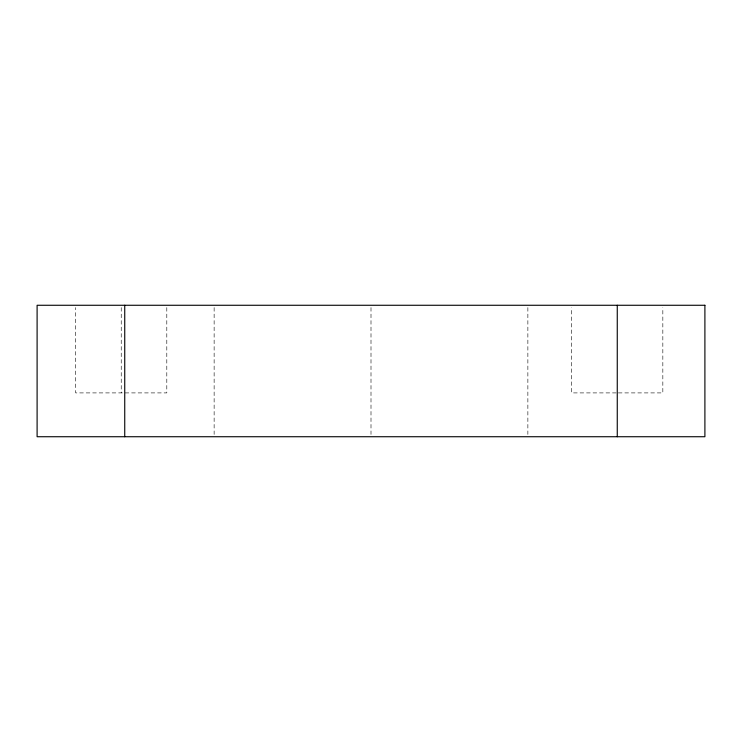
<?xml version="1.0" encoding="UTF-8"?>
<svg xmlns="http://www.w3.org/2000/svg" width="742" height="742" viewBox="0 0 742 742"><rect width="100%" height="100%" fill="white"/><g stroke="black" fill="none" stroke-linecap="round" stroke-linejoin="round"><path stroke-width="0.56" stroke-dasharray="3.71 2.78" d="M616.194 392.908L571.692 392.908L571.692 307.578M618.336 392.908L662.838 392.908L662.838 307.578M527.868 307.578L527.868 434.422M371 307.578L371 434.422M214.132 307.578L214.132 434.422M166.802 307.578L166.802 392.908L75.656 392.908L75.656 307.578M121.234 307.578L121.234 392.908"/><path stroke-width="1.11" d="M617.261 305.268L617.261 436.732M124.739 305.268L124.739 436.732M704.9 305.268L37.1 305.268L37.1 436.732L704.9 436.732L704.9 305.268"/></g></svg>
